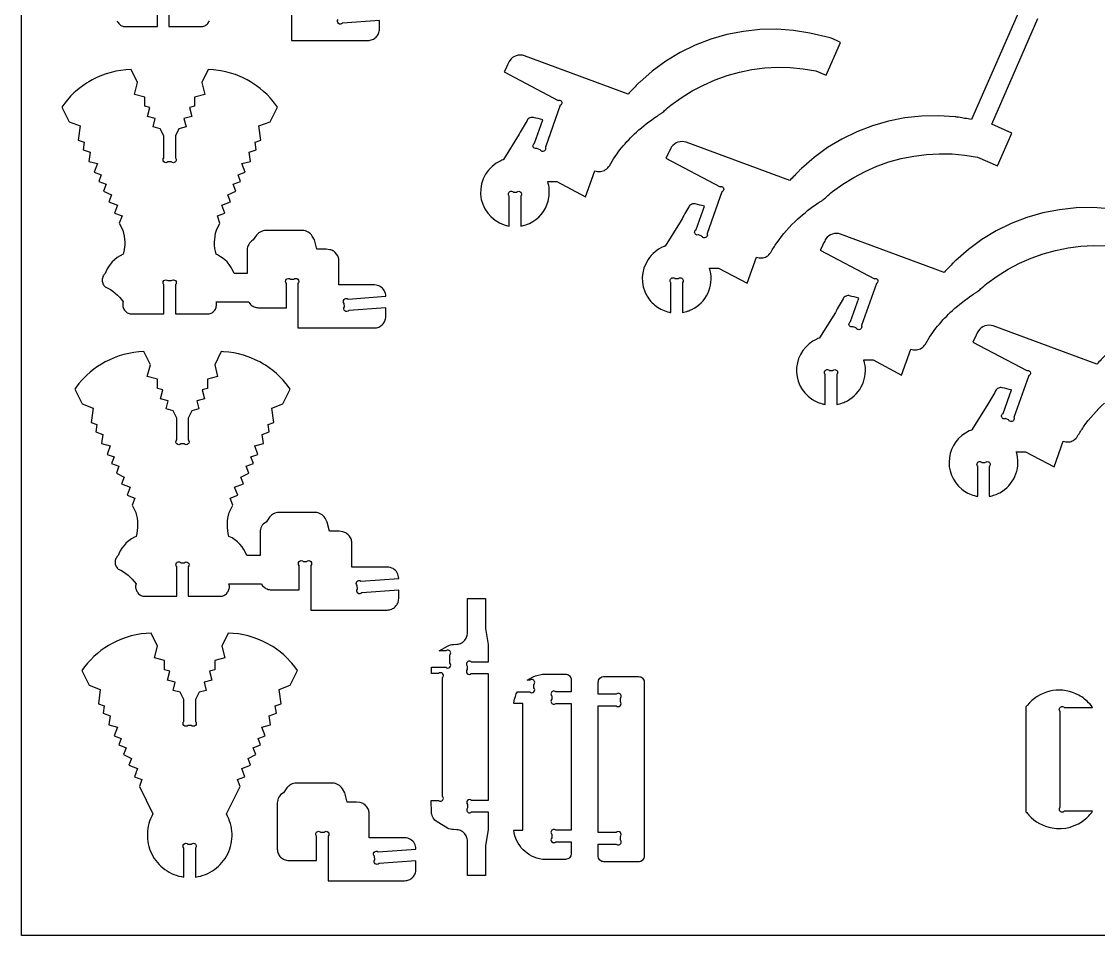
# Model space of a CAD drawing. Extents: x -1716 to 1764, y -1184 to 702.
# Drawn here: x -1716 to -595, y -1184 to -233 of the extents above; entities that cross this region are included whole.
import ezdxf

# ---------------------------------------------------------------- set-up
doc = ezdxf.new("R2010")
doc.units = 0
doc.header["$MEASUREMENT"] = 0
doc.layers.get('0').update_dxf_attribs({"linetype": 'CONTINUOUS'})
doc.layers.add('SECTIONCUTEDGES', color=18, linetype='CONTINUOUS')

msp = doc.modelspace()

# ---------------------------------------------------------------- linework, layer by layer
msp.add_lwpolyline([(1764.1, 702.4), (1764.1, -1184.1), (-1716.3, -1184.1), (-1716.3, 702.4)], close=True)
at = {"layer": 'SECTIONCUTEDGES'}
for points in [[(-1616.8, -232.3), (-1616.3, -233.2), (-1615.8, -234.1), (-1615.1, -234.9), (-1614.4, -235.6), (-1613.6, -236.3), (-1612.8, -236.9), (-1611.9, -237.4), (-1611, -237.8), (-1610, -238.1), (-1574.8, -238.1), (-1574.8, -207.6, -1)], [(-1435.2, -206.3), (-1435.2, -252.7), (-1355.6, -252.7), (-1354.4, -252.6), (-1353.2, -252.4), (-1352.1, -252.1), (-1351, -251.7), (-1349.9, -251.2), (-1348.9, -250.6), (-1348, -249.9), (-1347.2, -249.1), (-1346.4, -248.3), (-1345.7, -247.4), (-1345.1, -246.4), (-1344.6, -245.4), (-1344.2, -244.3), (-1343.9, -243.1), (-1343.7, -241.9), (-1343.7, -240.7), (-1343.7, -231.8), (-1382.1, -234.7, -1), (-1386.6, -230.7)], [(-677.2, -221.2), (-727.1, -334.8, -0.002171), (-740.8, -332.6, 0.013028), (-744.3, -332.1), (-761.6, -331), (-779.1, -331.3), (-796.4, -333.2), (-813.5, -336.5), (-830.2, -341.4), (-846.4, -347.6), (-862.1, -355.2), (-877, -364.2), (-891.1, -374.4), (-904.3, -385.9, 0.013028), (-906.7, -388.3, -0.002171), (-916.4, -398.4), (-1024.2, -358.5, 0.161142), (-1032.8, -358.5, 0.167596), (-1039.4, -363.5, 0.03262), (-1040.7, -365.8, -0.002417), (-1045.3, -375.1), (-989, -404.9, 0.09055), (-988.5, -404.8, -0.212359), (-986.5, -405.1, -0.269976), (-985.2, -407.6, -0.269963), (-986.7, -410, -0.070277), (-986.8, -410, 0.159377), (-987, -410.1), (-1002.4, -453.7, 0.076692), (-1002.3, -454.2, -0.209964), (-1002.5, -456.4, -0.269976), (-1005.2, -458, -0.269963), (-1007.9, -456.5, -0.064517), (-1007.9, -456.3, 0.141785), (-1008, -456.2), (-1011.3, -454.9, 0.088915), (-1011.7, -455, -0.186846), (-1013.6, -455, -0.284949), (-1015.4, -452.4, -0.285005), (-1014, -449.7, -0.067854), (-1013.8, -449.6, 0.149011), (-1013.7, -449.5), (-1005, -425.1, 0.000984), (-1014.9, -422.7, 0.161021), (-1018.5, -423.1, 0.167951), (-1021.6, -425.8, -0.009744), (-1029.6, -439.9), (-1046.2, -466.7, -0.129096), (-1046.8, -466.9, 0.054431), (-1047.4, -467.1, 0.148247), (-1063.9, -480.6, 0.286429), (-1065.2, -518.3, 0.104197), (-1055.5, -529.2, 0.101482), (-1041.9, -535.5, 0.013414), (-1041, -535.6, -0.004471), (-1040.2, -535.8), (-1040.2, -504.7, 0.08601), (-1040.4, -504.3, -0.186349), (-1041, -502.5, -0.284949), (-1039.3, -499.8, -0.285005), (-1036.2, -500.2, -0.066648), (-1036, -500.3, 0.145329), (-1035.9, -500.4), (-1032.4, -500.4, 0.08601), (-1032, -500.2, -0.186349), (-1030.2, -499.6, -0.284949), (-1027.6, -501.3, -0.285005), (-1027.9, -504.4, -0.066648), (-1028.1, -504.6, 0.145329), (-1028.2, -504.7), (-1028.2, -535.8, 0.023544), (-1022.2, -534.2, 0.03569), (-1018.5, -532.7, 0.169973), (-1001.8, -515.9, 0.169094), (-999.2, -492.3, 0.017201), (-999.6, -490.9, -0.005733), (-1000, -489.5), (-990.5, -489.5), (-960.7, -505.2), (-951.1, -478.3, 0.09929), (-945.4, -479, 0.116244), (-940.6, -477.6, 0.12564), (-936.2, -473.2, -0.015905), (-929.9, -463.4, -0.056835), (-908.2, -438.6, -0.035533), (-886.7, -421.6, -0.013715), (-884.3, -420.1, 0.024577), (-882, -418.6, 0.026089), (-878.4, -415.6, -0.020061), (-871.8, -410), (-861.1, -402.1), (-849.7, -395.1), (-838, -388.9), (-825.8, -383.5), (-813.2, -379.1), (-800.4, -375.5), (-787.3, -372.9), (-774.1, -371.2), (-760.8, -370.5), (-747.4, -370.7), (-734.2, -371.9), (-721, -374), (-700, -383.2), (-685, -349), (-706, -339.8), (-657.9, -229.7)], [(-583.5, -427.8), (-600.9, -426.6), (-618.3, -427), (-635.6, -428.8), (-652.7, -432.2), (-669.5, -437), (-685.7, -443.3), (-701.4, -450.9), (-716.3, -459.9), (-730.4, -470.1), (-743.5, -481.5, 0.013028), (-746, -484, -0.002171), (-755.7, -494), (-863.4, -454.1, 0.161142), (-872.1, -454.1, 0.167596), (-878.7, -459.2, 0.03262), (-880, -461.4, -0.002417), (-884.6, -470.8), (-828.3, -500.6, 0.09055), (-827.8, -500.5, -0.212359), (-825.8, -500.8, -0.269976), (-824.5, -503.3, -0.269963), (-826, -505.6, -0.070277), (-826.1, -505.7, 0.159377), (-826.2, -505.7), (-841.7, -549.4, 0.083106), (-841.6, -549.8, -0.185852), (-841.7, -551.8, -0.284949), (-844.3, -553.7, -0.285005), (-847.1, -552.2, -0.065441), (-847.2, -552, 0.141651), (-847.3, -551.9), (-850.5, -550.6, 0.088915), (-851, -550.7, -0.186846), (-852.9, -550.6, -0.284949), (-854.7, -548.1, -0.285005), (-853.2, -545.4, -0.067854), (-853.1, -545.3, 0.149011), (-853, -545.2), (-844.3, -520.8, 0.000984), (-854.1, -518.4, 0.161021), (-857.8, -518.7, 0.167951), (-860.9, -521.5, -0.009744), (-868.9, -535.6), (-885.5, -562.3, -0.104608), (-886, -562.6, 0.035992), (-888.2, -563.4, 0.271691), (-909.2, -593.1, 0.272097), (-893.4, -625.9, 0.041095), (-888.3, -628.7, 0.04113), (-882.8, -630.7, 0.017881), (-881.1, -631.1, -0.00596), (-879.4, -631.5), (-879.4, -600.3, 0.08601), (-879.7, -599.9, -0.186349), (-880.3, -598.2, -0.284949), (-878.6, -595.5, -0.285005), (-875.4, -595.9, -0.066648), (-875.3, -596, 0.145329), (-875.2, -596.1), (-871.7, -596.1, 0.08601), (-871.3, -595.9, -0.186349), (-869.5, -595.2, -0.284949), (-866.8, -597, -0.285005), (-867.2, -600.1, -0.066648), (-867.3, -600.2, 0.145329), (-867.4, -600.3), (-867.4, -631.5, 0.022698), (-861.6, -629.9, 0.051188), (-856.3, -627.6, 0.160914), (-840.7, -610.6, 0.163128), (-838.5, -588, 0.017201), (-838.9, -586.6, -0.005733), (-839.3, -585.1), (-829.7, -585.1), (-799.9, -600.9), (-790.4, -574, 0.110316), (-784.3, -574.6, 0.121881), (-779, -572.7, 0.112814), (-775.2, -568.6, -0.038886), (-762.4, -550, -0.039453), (-746.8, -533.6, -0.033728), (-726, -517.3, -0.013715), (-723.6, -515.8, 0.024577), (-721.3, -514.2, 0.026089), (-717.7, -511.3, -0.020061), (-711.1, -505.6), (-700.3, -497.8), (-689, -490.8), (-677.2, -484.5), (-665, -479.2), (-652.5, -474.7), (-639.6, -471.2), (-626.6, -468.6), (-613.4, -466.9), (-600, -466.2), (-586.7, -466.4)], [(-587.2, -579.7, -0.002171), (-596.8, -589.7), (-704.6, -549.8, 0.161142), (-713.3, -549.8, 0.167596), (-719.9, -554.8, 0.03262), (-721.2, -557.1, -0.002417), (-725.8, -566.5), (-669.4, -596.2, 0.09055), (-668.9, -596.2, -0.212359), (-667, -596.5, -0.269976), (-665.7, -598.9, -0.269963), (-667.2, -601.3, -0.070277), (-667.3, -601.3, 0.159377), (-667.4, -601.4), (-682.9, -645, 0.083106), (-682.8, -645.5, -0.185852), (-682.9, -647.4, -0.284949), (-685.5, -649.3, -0.285005), (-688.3, -647.8, -0.065441), (-688.4, -647.7, 0.141651), (-688.5, -647.5), (-691.7, -646.2, 0.088915), (-692.2, -646.3, -0.186846), (-694, -646.3, -0.284949), (-695.9, -643.8, -0.285005), (-694.4, -641, -0.067854), (-694.3, -641, 0.149011), (-694.2, -640.9), (-685.5, -616.4, 0.000984), (-695.3, -614.1, 0.161021), (-699, -614.4, 0.167951), (-702, -617.2, -0.009744), (-710.1, -631.3), (-726.7, -658, -0.104608), (-727.2, -658.3, 0.035992), (-729.4, -659.1, 0.259424), (-750.2, -687.1, 0.259758), (-737.3, -719.6, 0.052586), (-731, -723.7, 0.052673), (-724, -726.4, 0.017881), (-722.3, -726.8, -0.00596), (-720.6, -727.1), (-720.6, -696, 0.08601), (-720.9, -695.6, -0.186349), (-721.5, -693.8, -0.284949), (-719.8, -691.2, -0.285005), (-716.6, -691.6, -0.066648), (-716.5, -691.7, 0.145329), (-716.4, -691.8), (-712.9, -691.8, 0.08601), (-712.5, -691.5, -0.186349), (-710.7, -690.9, -0.284949), (-708, -692.6, -0.285005), (-708.4, -695.8, -0.066648), (-708.5, -695.9, 0.145329), (-708.6, -696), (-708.6, -727.1, 0.022698), (-702.8, -725.6, 0.051188), (-697.5, -723.3, 0.160914), (-681.9, -706.3, 0.163128), (-679.7, -683.7, 0.017201), (-680.1, -682.2, -0.005733), (-680.5, -680.8), (-670.9, -680.8), (-641.1, -696.5), (-631.6, -669.6, 0.09929), (-625.8, -670.4, 0.116244), (-621.1, -668.9, 0.12564), (-616.7, -664.5, -0.015905), (-610.4, -654.8, -0.056835), (-588.7, -630, -0.035533)]]:
    msp.add_lwpolyline(points, format="xyb", dxfattribs=at)
msp.add_lwpolyline([(-1562.8, -207.6), (-1562.8, -238.1), (-1527.5, -238.1), (-1526.5, -237.8), (-1525.6, -237.4), (-1524.7, -236.9), (-1523.9, -236.3), (-1523.1, -235.6), (-1522.4, -234.9), (-1521.7, -234.1), (-1521.2, -233.2), (-1520.7, -232.3)], dxfattribs=at)
for points in [[(-1208.5, -445.9), (-1208.5, -414.8, 0.08601), (-1208.8, -414.3, -0.186349), (-1209.4, -412.6, -0.284949), (-1207.7, -409.9, -0.285005), (-1204.5, -410.3, -0.066648), (-1204.4, -410.4, 0.145329), (-1204.3, -410.5), (-1200.8, -410.5, 0.08601), (-1200.4, -410.3, -0.186349), (-1198.6, -409.6, -0.284949), (-1195.9, -411.4, -0.285005), (-1196.3, -414.5, -0.066648), (-1196.4, -414.6, 0.145329), (-1196.5, -414.8), (-1196.5, -445.9, 0.020963), (-1191.3, -444.5, 0.061647), (-1183.9, -441.2, 0.220567), (-1167.2, -416.2, 0.114184), (-1168.4, -399.5), (-1158.8, -399.5), (-1129, -415.3), (-1119.5, -388.4, 0.110316), (-1113.4, -389, 0.121881), (-1108.1, -387.1, 0.112814), (-1104.2, -383, -0.038886), (-1091.5, -364.4, -0.039453), (-1075.9, -348, -0.033728), (-1055.1, -331.7, -0.013715), (-1052.7, -330.2, 0.024577), (-1050.4, -328.6, 0.026089), (-1046.8, -325.7, -0.020061), (-1040.2, -320), (-1029.4, -312.2), (-1018.1, -305.2), (-1006.3, -299), (-994.1, -293.6), (-981.6, -289.1), (-968.7, -285.6), (-955.7, -283), (-942.4, -281.3), (-929.1, -280.6), (-915.8, -280.8), (-902.5, -282), (-889.4, -284.1), (-878.4, -288.9), (-863.4, -254.6, -0.004535), (-872.2, -250.7, 0.027218), (-874.4, -249.8), (-895.4, -244.9), (-912.6, -242.2), (-930, -241), (-947.4, -241.4), (-964.7, -243.3), (-981.8, -246.6), (-998.6, -251.4), (-1014.8, -257.7), (-1030.5, -265.3), (-1045.4, -274.3), (-1059.5, -284.5), (-1072.6, -295.9, 0.013028), (-1075.1, -298.4, -0.002171), (-1084.8, -308.4), (-1192.5, -268.5, 0.161142), (-1201.2, -268.5, 0.167596), (-1207.8, -273.6, 0.03262), (-1209.1, -275.8, -0.002417), (-1213.7, -285.2), (-1157.4, -315, 0.09698), (-1156.9, -314.9, -0.188225), (-1155.2, -315, -0.284949), (-1153.6, -317.5, -0.285005), (-1155.1, -320, -0.071202), (-1155.2, -320.1, 0.159243), (-1155.3, -320.1), (-1170.8, -363.8, 0.083106), (-1170.7, -364.2, -0.185852), (-1170.8, -366.2, -0.284949), (-1173.4, -368.1, -0.285005), (-1176.2, -366.6, -0.065441), (-1176.3, -366.4, 0.141651), (-1176.4, -366.3), (-1179.6, -365, 0.082495), (-1180.2, -365.1, -0.210967), (-1182.3, -364.9, -0.269976), (-1183.8, -362.3, -0.269963), (-1182.3, -359.8, -0.06693), (-1182.2, -359.7, 0.149145), (-1182.1, -359.6), (-1173.4, -335.2, 0.000984), (-1183.2, -332.8, 0.161021), (-1186.9, -333.1, 0.167951), (-1189.9, -335.9, -0.009744), (-1198, -350), (-1214.6, -376.7, -0.104608), (-1215.1, -377, 0.035992), (-1217.3, -377.8, 0.3096), (-1238.3, -412.6, 0.310426), (-1213.6, -444.6, 0.017896), (-1211.6, -445.2, 0.01187)], [(-1630.5, -507.7), (-1629.9, -508.5), (-1629.2, -509.2), (-1626.4, -510.5), (-1623.7, -512), (-1621.2, -513.7), (-1618.8, -515.6), (-1616.5, -517.6), (-1614.4, -519.7), (-1612.4, -522.1), (-1610.5, -524.5), (-1610.8, -525.5), (-1610.9, -526.5), (-1611, -527.5), (-1610.9, -528.6), (-1610.7, -529.6), (-1610.5, -530.5), (-1610.1, -531.5), (-1609.7, -532.4), (-1609.1, -533.3), (-1608.5, -534.1), (-1607.8, -534.8), (-1607, -535.5), (-1606.2, -536.1), (-1605.3, -536.6), (-1604.3, -536.9), (-1603.3, -537.3), (-1568.1, -537.3), (-1568.1, -506.8, -1), (-1563.9, -502.6), (-1560.3, -502.6, -1), (-1556.1, -506.8), (-1556.1, -537.3), (-1520.9, -537.3), (-1519.9, -536.9), (-1518.9, -536.6), (-1518, -536.1), (-1517.2, -535.5), (-1516.4, -534.8), (-1515.7, -534.1), (-1515.1, -533.3), (-1514.5, -532.4), (-1514.1, -531.5), (-1513.7, -530.5), (-1513.5, -529.6), (-1513.3, -528.6), (-1513.2, -527.5), (-1513.3, -526.5), (-1513.4, -525.5), (-1513.7, -524.5), (-1480, -524.5), (-1479.4, -525.5), (-1478.7, -526.4), (-1477.9, -527.3), (-1477.1, -528.1), (-1476.2, -528.7), (-1475.2, -529.3), (-1474.1, -529.9), (-1473, -530.3), (-1471.9, -530.5), (-1470.7, -530.7), (-1469.5, -530.8), (-1440.5, -530.8), (-1440.5, -505.5, -1), (-1436.3, -501.2), (-1432.8, -501.2, -1), (-1428.5, -505.5), (-1428.5, -551.8), (-1349, -551.8), (-1347.7, -551.8), (-1346.6, -551.6), (-1345.4, -551.3), (-1344.3, -550.9), (-1343.3, -550.4), (-1342.3, -549.8), (-1341.4, -549.1), (-1340.5, -548.3), (-1339.7, -547.5), (-1339.1, -546.6), (-1338.5, -545.6), (-1338, -544.5), (-1337.6, -543.4), (-1337.3, -542.3), (-1337.1, -541.1), (-1337, -539.9), (-1337, -531), (-1375.4, -533.8, -1), (-1380, -529.9), (-1380.2, -526.3, -1), (-1376.3, -521.8), (-1337, -518.9), (-1337.1, -517.4), (-1337.4, -515.9), (-1337.9, -514.4), (-1338.6, -513), (-1339.4, -511.7), (-1340.4, -510.6), (-1341.6, -509.6), (-1342.9, -508.7), (-1344.2, -508), (-1345.7, -507.5), (-1347.2, -507.2), (-1348.7, -507.1), (-1385.8, -507.1), (-1385.8, -482.1), (-1385.9, -480.9), (-1386, -479.9), (-1386.3, -478.8), (-1386.6, -477.8), (-1387, -476.8), (-1388.2, -475), (-1389.6, -473.4), (-1391.2, -472.1), (-1392.2, -471.5), (-1393.1, -471), (-1394.2, -470.7), (-1395.2, -470.4), (-1399, -469.9), (-1408.9, -469.9), (-1411.3, -460.3), (-1413.6, -456.3), (-1414.5, -455), (-1415.5, -453.8), (-1416.7, -452.8), (-1418, -452), (-1419.3, -451.3), (-1420.8, -450.8), (-1422.3, -450.5), (-1423.9, -450.4), (-1461.8, -450.4), (-1463.2, -450.5), (-1464.6, -450.7), (-1465.9, -451.1), (-1467.2, -451.7), (-1468.4, -452.4), (-1469.5, -453.2), (-1470.6, -454.2), (-1471.5, -455.3), (-1475.1, -460.3), (-1476.8, -461.4), (-1478, -462.4), (-1479, -463.6), (-1479.8, -464.9), (-1480.5, -466.2), (-1481, -467.7), (-1481.3, -469.2), (-1481.4, -470.8), (-1481.4, -495.1), (-1495, -495.1), (-1495.7, -493.5), (-1497.2, -490.3), (-1498.1, -488.8), (-1500.1, -485.9), (-1502.3, -483.2), (-1504.8, -480.8), (-1506.2, -479.7), (-1509, -477.7), (-1512.1, -475.9), (-1513.7, -475.2), (-1514.4, -472.1), (-1515, -469), (-1515.3, -465.8), (-1515.4, -462.7), (-1515.2, -459.5), (-1514.8, -456.4), (-1514.2, -453.2), (-1513.4, -450.2), (-1509.7, -442.7), (-1512.4, -435.3), (-1504.6, -432.4), (-1507.7, -423.9), (-1498.7, -420.5), (-1501.4, -413.4), (-1493.2, -409.4), (-1495.9, -402.2), (-1488.3, -399.4), (-1490.8, -392.5), (-1483.5, -389.8), (-1486.9, -380.8), (-1477.9, -378.5), (-1479.2, -369), (-1471.9, -366.3), (-1473, -358.6), (-1467, -356.4), (-1469.1, -341.6), (-1457.5, -337.3), (-1449.9, -321.9), (-1452.8, -318), (-1455.8, -314.3), (-1457.4, -312.5), (-1460.7, -309), (-1464.2, -305.7), (-1467.9, -302.6), (-1471.7, -299.7), (-1475.7, -297), (-1477.8, -295.7), (-1481.5, -293.6), (-1486.3, -291.2), (-1491.1, -289.1), (-1493.6, -288.2), (-1498.6, -286.6), (-1503.6, -285.2), (-1508.8, -284.2), (-1514, -283.5), (-1516.6, -283.2), (-1521.9, -282.9), (-1528.6, -296.4), (-1525.4, -308.8), (-1536.1, -311.5), (-1536.1, -321.1), (-1541.5, -322.5), (-1539.1, -331.9), (-1547.2, -334), (-1545, -342.6), (-1552.4, -344.5), (-1556.1, -352), (-1556.1, -374.8, -1), (-1560.3, -379), (-1563.9, -379, -1), (-1568.1, -374.8), (-1568.1, -352), (-1571.8, -344.5), (-1579.2, -342.6), (-1577, -334), (-1585.1, -331.9), (-1582.7, -322.5), (-1588.1, -321.1), (-1588.1, -311.5), (-1598.8, -308.8), (-1595.6, -296.4), (-1602.3, -282.9), (-1607.6, -283.2), (-1612.8, -283.8), (-1618, -284.7), (-1623.1, -285.9), (-1628.1, -287.4), (-1633.1, -289.1), (-1637.9, -291.2), (-1642.6, -293.6), (-1646.4, -295.7), (-1648.5, -297), (-1652.5, -299.7), (-1656.3, -302.6), (-1660, -305.7), (-1661.8, -307.3), (-1665.2, -310.7), (-1668.4, -314.3), (-1671.4, -318), (-1674.3, -321.9), (-1666.7, -337.3), (-1655.1, -341.6), (-1657.2, -356.4), (-1651.2, -358.6), (-1652.3, -366.3), (-1645, -369), (-1646.3, -378.5), (-1637.3, -380.8), (-1640.7, -389.8), (-1633.4, -392.5), (-1635.9, -399.4), (-1628.3, -402.2), (-1631, -409.4), (-1622.8, -413.4), (-1625.5, -420.5), (-1616.5, -423.9), (-1619.6, -432.4), (-1611.7, -435.3), (-1614.5, -442.7), (-1610.8, -450.2), (-1610, -453.2), (-1609.4, -456.4), (-1609, -459.5), (-1608.8, -462.7), (-1608.9, -465.8), (-1609, -467.4), (-1609.5, -470.5), (-1610.1, -473.6), (-1610.5, -475.2), (-1613.7, -476.8), (-1616.6, -478.6), (-1619.4, -480.8), (-1621.9, -483.2), (-1624.1, -485.9), (-1625.2, -487.3), (-1627, -490.3), (-1628.5, -493.5), (-1629.2, -495.1), (-1629.9, -495.8), (-1630.5, -496.6), (-1631, -497.4), (-1631.5, -498.3), (-1631.8, -499.2), (-1632.1, -500.2), (-1632.2, -501.1), (-1632.3, -502.1), (-1632.2, -503.1), (-1632.1, -504.1), (-1631.8, -505.1), (-1631.5, -506), (-1631, -506.9)], [(-1617.1, -801.3), (-1616.5, -802.1), (-1615.8, -802.8), (-1613, -804.1), (-1610.3, -805.6), (-1607.8, -807.3), (-1605.4, -809.2), (-1603.1, -811.2), (-1601, -813.4), (-1599, -815.7), (-1597.1, -818.1), (-1597.4, -819.1), (-1597.5, -820.2), (-1597.6, -821.2), (-1597.5, -822.2), (-1597.3, -823.2), (-1597.1, -824.2), (-1596.7, -825.1), (-1596.3, -826.1), (-1595.7, -826.9), (-1595.1, -827.7), (-1594.4, -828.5), (-1593.6, -829.1), (-1592.8, -829.7), (-1591.9, -830.2), (-1590.9, -830.6), (-1589.9, -830.9), (-1554.7, -830.9), (-1554.7, -800.4, -1), (-1550.5, -796.2), (-1546.9, -796.2, -1), (-1542.7, -800.4), (-1542.7, -830.9), (-1507.5, -830.9), (-1506.5, -830.6), (-1505.5, -830.2), (-1504.6, -829.7), (-1503.8, -829.1), (-1503, -828.5), (-1502.3, -827.7), (-1501.7, -826.9), (-1501.1, -826.1), (-1500.7, -825.1), (-1500.3, -824.2), (-1500.1, -823.2), (-1499.9, -822.2), (-1499.8, -821.2), (-1499.9, -820.2), (-1500, -819.1), (-1500.3, -818.1), (-1466.6, -818.2), (-1466, -819.2), (-1465.3, -820.1), (-1464.5, -820.9), (-1463.7, -821.7), (-1462.8, -822.4), (-1461.8, -823), (-1460.7, -823.5), (-1459.6, -823.9), (-1458.5, -824.2), (-1457.3, -824.4), (-1456.1, -824.4), (-1427.2, -824.4), (-1427.2, -799.1, -1), (-1422.9, -794.9), (-1419.4, -794.9, -1), (-1415.2, -799.1), (-1415.2, -845.5), (-1335.6, -845.5), (-1334.4, -845.4), (-1333.2, -845.2), (-1332, -844.9), (-1330.9, -844.5), (-1329.9, -844), (-1328.9, -843.4), (-1328, -842.7), (-1327.1, -842), (-1326.4, -841.1), (-1325.7, -840.2), (-1325.1, -839.2), (-1324.6, -838.2), (-1324.2, -837.1), (-1323.9, -835.9), (-1323.7, -834.7), (-1323.6, -833.5), (-1323.6, -824.7), (-1362, -827.5, -1), (-1366.6, -823.6), (-1366.8, -819.9, -1), (-1362.9, -815.4), (-1323.6, -812.5), (-1323.7, -811), (-1324, -809.5), (-1324.5, -808), (-1325.2, -806.6), (-1326, -805.4), (-1327, -804.2), (-1328.2, -803.2), (-1329.5, -802.3), (-1330.8, -801.7), (-1332.3, -801.2), (-1333.8, -800.9), (-1335.3, -800.8), (-1372.4, -800.8), (-1372.4, -775.7), (-1372.5, -774.6), (-1372.6, -773.5), (-1372.9, -772.4), (-1373.2, -771.4), (-1373.7, -770.4), (-1374.8, -768.6), (-1376.2, -767), (-1377.8, -765.7), (-1378.8, -765.1), (-1379.8, -764.7), (-1380.8, -764.3), (-1381.8, -764), (-1385.6, -763.5), (-1395.5, -763.5), (-1397.9, -753.9), (-1400.2, -749.9), (-1401.1, -748.6), (-1402.1, -747.5), (-1403.3, -746.4), (-1404.6, -745.6), (-1405.9, -744.9), (-1407.4, -744.4), (-1408.9, -744.1), (-1410.5, -744), (-1448.4, -744), (-1449.8, -744.1), (-1451.2, -744.3), (-1452.6, -744.7), (-1453.8, -745.3), (-1455, -746), (-1456.1, -746.8), (-1457.2, -747.8), (-1458.1, -748.9), (-1461.7, -753.9), (-1463.4, -755), (-1464.6, -756), (-1465.6, -757.2), (-1466.5, -758.5), (-1467.1, -759.9), (-1467.6, -761.3), (-1467.9, -762.9), (-1468, -764.4), (-1468, -788.7), (-1481.7, -788.7), (-1483, -785.5), (-1484.7, -782.4), (-1486.7, -779.5), (-1488.9, -776.9), (-1491.4, -774.4), (-1494.2, -772.3), (-1497.1, -770.4), (-1500.3, -768.8), (-1501, -765.7), (-1501.6, -762.6), (-1501.9, -759.4), (-1502, -756.3), (-1501.8, -753.1), (-1501.4, -750), (-1501.2, -748.4), (-1500.4, -745.3), (-1500, -743.8), (-1496.3, -736.3), (-1499.1, -728.9), (-1491.2, -726), (-1494.4, -717.5), (-1485.3, -714.2), (-1488, -707), (-1479.8, -703), (-1482.5, -695.8), (-1474.9, -693), (-1477.4, -686.1), (-1470.1, -683.4), (-1473.5, -674.4), (-1464.5, -672.1), (-1465.8, -662.7), (-1458.5, -660), (-1459.6, -652.3), (-1453.6, -650.1), (-1455.7, -635.2), (-1444.1, -630.9), (-1436.5, -615.6), (-1439.4, -611.7), (-1442.4, -607.9), (-1444, -606.1), (-1447.3, -602.6), (-1450.8, -599.3), (-1454.5, -596.2), (-1458.3, -593.3), (-1462.3, -590.6), (-1464.4, -589.4), (-1468.2, -587.2), (-1472.9, -584.9), (-1477.7, -582.8), (-1480.2, -581.9), (-1485.2, -580.2), (-1490.3, -578.9), (-1495.4, -577.8), (-1500.6, -577.1), (-1505.9, -576.7), (-1508.5, -576.5), (-1515.2, -590.1), (-1512.1, -602.5), (-1522.7, -605.2), (-1522.7, -614.7), (-1528.1, -616.1), (-1525.7, -625.5), (-1533.8, -627.6), (-1531.6, -636.2), (-1539, -638.1), (-1542.7, -645.7), (-1542.7, -668.4, -1), (-1546.9, -672.6), (-1550.5, -672.6, -1), (-1554.7, -668.4), (-1554.7, -645.7), (-1558.4, -638.1), (-1565.8, -636.2), (-1563.6, -627.6), (-1571.7, -625.5), (-1569.3, -616.1), (-1574.7, -614.7), (-1574.7, -605.2), (-1585.4, -602.5), (-1582.2, -590.1), (-1588.9, -576.5), (-1594.2, -576.8), (-1599.4, -577.4), (-1604.6, -578.3), (-1609.7, -579.5), (-1614.7, -581), (-1619.7, -582.8), (-1624.5, -584.9), (-1629.3, -587.2), (-1633, -589.4), (-1637.1, -592), (-1641, -594.8), (-1644.8, -597.8), (-1648.4, -601), (-1650.1, -602.6), (-1653.4, -606.1), (-1656.5, -609.8), (-1659.5, -613.6), (-1660.9, -615.6), (-1653.3, -630.9), (-1641.7, -635.2), (-1643.8, -650.1), (-1637.8, -652.3), (-1638.9, -660), (-1631.6, -662.7), (-1632.9, -672.1), (-1623.9, -674.4), (-1627.3, -683.4), (-1620, -686.1), (-1622.5, -693), (-1614.9, -695.8), (-1617.6, -703), (-1609.4, -707), (-1612.1, -714.2), (-1603.1, -717.5), (-1606.2, -726), (-1598.4, -728.9), (-1601.1, -736.3), (-1597.4, -743.8), (-1596.6, -746.9), (-1596, -750), (-1595.6, -753.1), (-1595.4, -756.3), (-1595.5, -759.4), (-1595.8, -762.6), (-1596.4, -765.7), (-1597.1, -768.8), (-1598.7, -769.6), (-1601.8, -771.3), (-1604.6, -773.3), (-1607.3, -775.6), (-1609.6, -778.2), (-1611.8, -780.9), (-1613.6, -783.9), (-1615.1, -787.1), (-1615.8, -788.7), (-1616.5, -789.4), (-1617.1, -790.2), (-1617.6, -791), (-1618.1, -791.9), (-1618.4, -792.8), (-1618.7, -793.8), (-1618.8, -794.8), (-1618.9, -795.8), (-1618.8, -796.8), (-1618.7, -797.7), (-1618.4, -798.7), (-1618.1, -799.6), (-1617.6, -800.5)], [(-1284.7, -1065.1), (-1285.8, -1064.1), (-1286.8, -1063), (-1287.7, -1061.8), (-1288.4, -1060.5), (-1288.9, -1059.1), (-1289.3, -1057.6), (-1289.4, -1056.1), (-1289.8, -1043.6), (-1282.2, -1043.6, 1), (-1277.9, -1039.4), (-1277.9, -915.8, 1), (-1282.2, -911.6), (-1289.4, -911.6), (-1289.4, -905), (-1274.5, -905, 1), (-1270.3, -900.8), (-1270.3, -892.2, 1), (-1274.5, -888), (-1281.4, -888), (-1272.8, -882.9), (-1271.3, -882.2), (-1269.8, -881.6), (-1268.2, -881.3), (-1266.6, -881.2), (-1262.9, -881.1), (-1261.6, -881), (-1260.5, -880.7), (-1259.4, -880.2), (-1258.3, -879.7), (-1257.3, -879.1), (-1256.3, -878.4), (-1255.5, -877.6), (-1254.7, -876.8), (-1254, -875.8), (-1253.4, -874.8), (-1252.9, -873.8), (-1252.5, -872.6), (-1252.2, -871.5), (-1252, -870.3), (-1251.9, -869), (-1251.9, -833.4), (-1233.1, -833.4), (-1233.1, -864.5), (-1230.3, -881.2), (-1230.3, -899.6), (-1248, -899.6, 1), (-1252.2, -903.8), (-1252.2, -907.4, 1), (-1248, -911.6), (-1230.3, -911.6), (-1230.3, -1043.6), (-1247.7, -1043.6, 1), (-1251.9, -1047.8), (-1251.9, -1051.4, 1), (-1247.7, -1055.6), (-1230.3, -1055.6), (-1230.3, -1074), (-1233.1, -1090.7), (-1233.1, -1121.8), (-1251.9, -1121.8), (-1251.9, -1086.2), (-1252, -1084.9), (-1252.2, -1083.7), (-1252.5, -1082.6), (-1252.9, -1081.4), (-1253.4, -1080.4), (-1254, -1079.4), (-1254.7, -1078.4), (-1255.5, -1077.6), (-1256.3, -1076.8), (-1257.3, -1076.1), (-1258.3, -1075.5), (-1259.4, -1074.9), (-1260.5, -1074.5), (-1261.6, -1074.2), (-1262.9, -1074.1), (-1266.6, -1074), (-1268.2, -1073.9), (-1269.8, -1073.6), (-1271.3, -1073), (-1272.8, -1072.3), (-1283.5, -1066)], [(-1574.9, -1108.2), (-1573.1, -1110.2), (-1571.2, -1112.1), (-1569.2, -1113.8), (-1567.1, -1115.4), (-1564.8, -1116.9), (-1562.5, -1118.3), (-1560.2, -1119.5), (-1557.7, -1120.6), (-1555.2, -1121.5), (-1552.6, -1122.3), (-1549.9, -1122.9), (-1547.2, -1123.4), (-1547.2, -1093.3, -1), (-1543, -1089.1), (-1539.5, -1089.1, -1), (-1535.2, -1093.3), (-1535.2, -1123.4), (-1532.5, -1122.9), (-1529.9, -1122.3), (-1527.3, -1121.5), (-1524.8, -1120.6), (-1522.3, -1119.5), (-1519.9, -1118.3), (-1517.6, -1116.9), (-1515.4, -1115.4), (-1513.3, -1113.8), (-1511.3, -1112.1), (-1509.4, -1110.2), (-1507.6, -1108.2), (-1505.9, -1106.1), (-1504.3, -1103.9), (-1502.9, -1101.6), (-1501.6, -1099.1), (-1500.5, -1096.6), (-1499.5, -1094.1), (-1498.7, -1091.5), (-1498.1, -1088.9), (-1497.6, -1086.3), (-1497.3, -1083.6), (-1497.1, -1080.9), (-1497.1, -1078.3), (-1497.3, -1075.6), (-1497.6, -1072.9), (-1498.1, -1070.3), (-1498.7, -1067.7), (-1499.6, -1065.1), (-1500.5, -1062.6), (-1501.7, -1060.1), (-1502.9, -1057.7), (-1488.8, -1029.2), (-1491.6, -1021.8), (-1483.7, -1018.9), (-1486.9, -1010.4), (-1477.9, -1007), (-1480.5, -999.9), (-1472.3, -995.9), (-1475, -988.7), (-1467.4, -985.9), (-1470, -979), (-1462.7, -976.3), (-1466, -967.3), (-1457.1, -965), (-1458.4, -955.5), (-1451, -952.8), (-1452.1, -945.1), (-1446.1, -942.9), (-1448.2, -928.1), (-1436.7, -923.8), (-1429.1, -908.4), (-1431.9, -904.5), (-1434.9, -900.8), (-1436.5, -899), (-1439.8, -895.5), (-1443.3, -892.2), (-1447, -889.1), (-1450.8, -886.2), (-1454.8, -883.5), (-1456.9, -882.2), (-1460.7, -880.1), (-1465.4, -877.7), (-1470.2, -875.6), (-1475.2, -873.9), (-1480.2, -872.4), (-1485.3, -871.2), (-1490.5, -870.3), (-1495.8, -869.7), (-1501, -869.4), (-1507.7, -882.9), (-1504.6, -895.3), (-1515.2, -898), (-1515.2, -907.6), (-1520.6, -909), (-1518.2, -918.4), (-1526.3, -920.5), (-1524.1, -929.1), (-1531.5, -931), (-1535.2, -938.5), (-1535.2, -961.3, -1), (-1539.5, -965.5), (-1543, -965.5, -1), (-1547.2, -961.3), (-1547.2, -938.5), (-1551, -931), (-1558.4, -929.1), (-1556.2, -920.5), (-1564.2, -918.4), (-1561.8, -909), (-1567.3, -907.6), (-1567.3, -898), (-1577.9, -895.3), (-1574.7, -882.9), (-1581.4, -869.4), (-1586.7, -869.7), (-1591.9, -870.3), (-1597.1, -871.2), (-1602.2, -872.4), (-1607.3, -873.9), (-1612.2, -875.6), (-1617.1, -877.7), (-1621.8, -880.1), (-1625.6, -882.2), (-1629.6, -884.8), (-1633.6, -887.6), (-1637.3, -890.6), (-1640.9, -893.8), (-1644.3, -897.2), (-1647.5, -900.8), (-1650.6, -904.5), (-1653.4, -908.4), (-1645.8, -923.8), (-1634.3, -928.1), (-1636.3, -942.9), (-1630.4, -945.1), (-1631.4, -952.8), (-1624.1, -955.5), (-1625.4, -965), (-1616.5, -967.3), (-1619.8, -976.3), (-1612.5, -979), (-1615.1, -985.9), (-1607.5, -988.7), (-1610.1, -995.9), (-1601.9, -999.9), (-1604.6, -1007), (-1595.6, -1010.4), (-1598.7, -1018.9), (-1590.9, -1021.8), (-1593.6, -1029.2), (-1579.5, -1057.7), (-1580.8, -1060.1), (-1581.9, -1062.6), (-1582.9, -1065.1), (-1583.7, -1067.7), (-1584.4, -1070.3), (-1584.8, -1072.9), (-1585.2, -1075.6), (-1585.3, -1078.3), (-1585.3, -1080.9), (-1585.2, -1083.6), (-1584.9, -1086.3), (-1584.4, -1088.9), (-1583.7, -1091.5), (-1582.9, -1094.1), (-1582, -1096.6), (-1580.8, -1099.1), (-1579.5, -1101.6), (-1578.1, -1103.9), (-1576.6, -1106.1)], [(-1195.9, -1092.8), (-1197.6, -1090.6), (-1199.2, -1088.2), (-1200.5, -1085.7), (-1201.6, -1083.1), (-1202.5, -1080.4), (-1203.2, -1077.5), (-1203.6, -1074.6), (-1194.4, -1074.6), (-1194.4, -942.6), (-1203.6, -942.6), (-1203.2, -939.7), (-1202.9, -938.3), (-1202.1, -935.5), (-1201.1, -932.8), (-1200, -930.6), (-1187.1, -930.6, 1), (-1182.8, -926.4), (-1182.8, -922.8, 1), (-1187.1, -918.6), (-1189.8, -918.6), (-1187.4, -917), (-1184.9, -915.6), (-1183.6, -915), (-1181, -913.9), (-1178.2, -913.1), (-1175.3, -912.4), (-1173.8, -912.2), (-1149.3, -912.2), (-1148.1, -912.5), (-1147.6, -912.7), (-1146.5, -913.2), (-1145.7, -914), (-1144.9, -914.8), (-1144.4, -915.9), (-1144, -917), (-1143.9, -918.2), (-1143.9, -930.6), (-1159.9, -930.6, 1), (-1164.2, -934.8), (-1164.2, -938.4, 1), (-1159.9, -942.6), (-1143.9, -942.6), (-1143.9, -1074.6), (-1159.9, -1074.6, 1), (-1164.2, -1078.8), (-1164.2, -1082.4, 1), (-1159.9, -1086.6), (-1143.9, -1086.6), (-1143.9, -1099.6), (-1144.2, -1100.8), (-1144.4, -1101.3), (-1144.9, -1102.4), (-1145.7, -1103.2), (-1146.5, -1104), (-1147.6, -1104.5), (-1148.7, -1104.9), (-1149.9, -1105), (-1173.9, -1105), (-1176.8, -1104.5), (-1179.7, -1103.7), (-1182.4, -1102.8), (-1185, -1101.6), (-1187.5, -1100.2), (-1189.8, -1098.6), (-1192, -1096.9), (-1194, -1094.9)], [(-1114.1, -1105.7), (-1114.8, -1104.8), (-1115.4, -1103.8), (-1115.6, -1103.2), (-1115.8, -1102.1), (-1115.9, -1089), (-1097.1, -1089, 1), (-1092.8, -1084.8), (-1092.8, -1081.3, 1), (-1097.1, -1077), (-1115.9, -1077), (-1115.9, -945), (-1097.1, -945, 1), (-1092.8, -940.8), (-1092.8, -937.3, 1), (-1097.1, -933), (-1115.9, -933), (-1115.9, -920.6), (-1115.7, -919.4), (-1115.4, -918.3), (-1114.8, -917.3), (-1114.1, -916.4), (-1113.2, -915.7), (-1112.2, -915.1), (-1111.7, -914.9), (-1110.5, -914.7), (-1073.8, -914.7), (-1072.6, -914.8), (-1071.5, -915.1), (-1070.5, -915.7), (-1069.6, -916.4), (-1068.9, -917.3), (-1068.3, -918.3), (-1068.1, -918.9), (-1067.9, -920), (-1067.9, -1101.5), (-1068, -1102.7), (-1068.3, -1103.8), (-1068.9, -1104.8), (-1069.6, -1105.7), (-1070.5, -1106.4), (-1071.5, -1107), (-1072.1, -1107.2), (-1073.2, -1107.4), (-1109.9, -1107.4), (-1111.1, -1107.3), (-1112.2, -1107), (-1113.2, -1106.4)], [(-601, -1054.9), (-630.5, -1054.9, 0.08601), (-631, -1055.2, -0.186349), (-632.7, -1055.8, -0.284949), (-635.4, -1054.1, -0.285005), (-635, -1050.9, -0.066648), (-634.9, -1050.8, 0.145329), (-634.8, -1050.7), (-634.8, -951, 0.08601), (-635, -950.6, -0.186349), (-635.7, -948.8, -0.284949), (-633.9, -946.2, -0.285005), (-630.8, -946.6, -0.066648), (-630.7, -946.7, 0.145329), (-630.5, -946.8), (-601, -946.8, 0.038073), (-606.7, -940.4, 0.086225), (-618.6, -932.5, 0.165526), (-645.7, -930, 0.163078), (-669.1, -944.7, -0.003274), (-670.4, -946.3, 0.092926), (-670.6, -946.8), (-670.6, -1054.9, 0.085175), (-670.4, -1055.4, 0.019014), (-667.4, -1058.9, 0.164246), (-643.2, -1072.2, 0.225008), (-608, -1062.5, 0.029293), (-604.8, -1059.5, 0.021768)], [(-1305.6, -1106.4), (-1344, -1109.2, -1), (-1348.5, -1105.3), (-1348.8, -1101.7, -1), (-1344.9, -1097.1), (-1305.6, -1094.3), (-1305.7, -1092.7), (-1306, -1091.2), (-1306.4, -1089.8), (-1307.1, -1088.4), (-1308, -1087.1), (-1309, -1085.9), (-1310.1, -1084.9), (-1311.4, -1084.1), (-1312.8, -1083.4), (-1314.2, -1082.9), (-1315.7, -1082.6), (-1317.3, -1082.5), (-1354.4, -1082.5), (-1354.4, -1057.4), (-1354.4, -1056.3), (-1354.6, -1055.2), (-1354.8, -1054.2), (-1355.2, -1053.1), (-1355.6, -1052.1), (-1356.7, -1050.3), (-1357.4, -1049.5), (-1358.9, -1048), (-1359.8, -1047.4), (-1360.7, -1046.9), (-1361.7, -1046.4), (-1362.7, -1046), (-1363.8, -1045.7), (-1367.5, -1045.3), (-1377.4, -1045.3), (-1379.8, -1035.6), (-1382.1, -1031.7), (-1383, -1030.3), (-1384.1, -1029.2), (-1385.2, -1028.2), (-1386.5, -1027.3), (-1387.9, -1026.6), (-1389.4, -1026.1), (-1390.9, -1025.8), (-1392.5, -1025.7), (-1430.4, -1025.7), (-1431.8, -1025.8), (-1433.2, -1026.1), (-1434.5, -1026.5), (-1435.8, -1027), (-1437, -1027.7), (-1438.1, -1028.6), (-1439.1, -1029.5), (-1440, -1030.6), (-1443.7, -1035.6), (-1445.4, -1036.7), (-1446.5, -1037.8), (-1447.5, -1038.9), (-1448.4, -1040.2), (-1449.1, -1041.6), (-1449.6, -1043.1), (-1449.9, -1044.6), (-1450, -1046.2), (-1450, -1094.2), (-1449.9, -1095.4), (-1449.7, -1096.6), (-1449.4, -1097.8), (-1449, -1098.9), (-1448.5, -1099.9), (-1447.9, -1100.9), (-1447.2, -1101.8), (-1446.5, -1102.6), (-1445.6, -1103.4), (-1444.7, -1104.1), (-1443.7, -1104.7), (-1442.7, -1105.2), (-1441.6, -1105.6), (-1440.4, -1105.9), (-1439.2, -1106.1), (-1438, -1106.2), (-1409.1, -1106.2), (-1409.1, -1080.8, -1), (-1404.9, -1076.6), (-1401.3, -1076.6, -1), (-1397.1, -1080.8), (-1397.1, -1127.2), (-1317.5, -1127.2), (-1316.3, -1127.1), (-1315.1, -1127), (-1314, -1126.7), (-1312.9, -1126.3), (-1311.8, -1125.8), (-1310.8, -1125.2), (-1309.9, -1124.5), (-1309.1, -1123.7), (-1308.3, -1122.8), (-1307.6, -1121.9), (-1307, -1120.9), (-1306.5, -1119.9), (-1306.1, -1118.8), (-1305.8, -1117.7), (-1305.6, -1116.5), (-1305.6, -1115.2)]]:
    msp.add_lwpolyline(points, format="xyb", close=True, dxfattribs=at)

doc.saveas('drawing.dxf')
